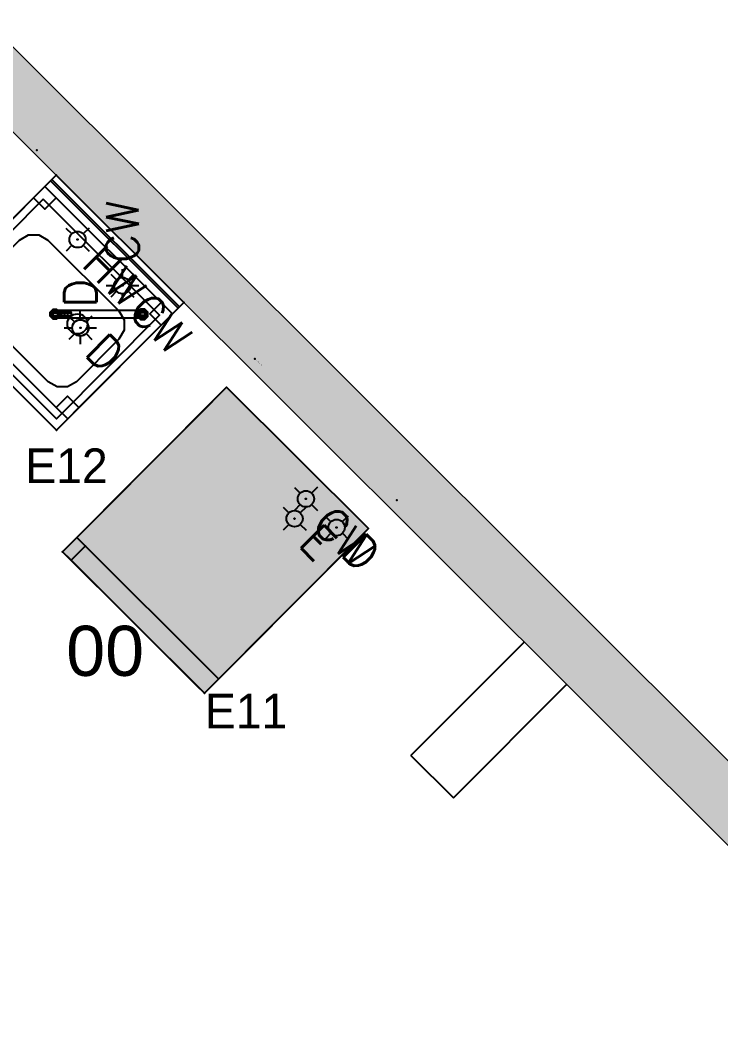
# Model space of a CAD drawing. Header units: millimetres. Extents: x 89237 to 96871, y -22823 to -19192.
# Drawn here: x 95118.3 to 95293.1, y -21821 to -21569 of the extents above; entities that cross this region are included whole.
import ezdxf
from ezdxf.enums import TextEntityAlignment as Align

# ---------------------------------------------------------------- set-up
doc = ezdxf.new("R2010")
doc.units = ezdxf.units.MM
doc.header["$LTSCALE"] = 5
for name, color, linetype in [('200-EquipBlack-3d', 250, 'Continuous'), ('200-EquipBorder-2d', 9, 'Continuous'), ('200-EquipID-2d', 7, 'Continuous'), ('200-EquipInternal-2d', 252, 'Continuous'), ('200-EquipSteel-3d', 9, 'Continuous'), ('250-Cwater-2d', 160, 'Continuous'), ('250-Drain-2D', 140, 'Continuous'), ('250-ele-2d', 20, 'Continuous'), ('250-Hwater-2d', 200, 'Continuous'), ('HG-001 Duvar', 6, 'Continuous')]:
    doc.layers.add(name, color=color, linetype=linetype)
doc.layers.add('200-InsPoint-3D', color=3, linetype='Continuous', plot=False)
doc.layers.add('TEFRIS_022', color=7, linetype='Continuous', lineweight=13, true_color=0xf50000)
doc.styles.add('ARIAL', font='arial.ttf')
doc.styles.add('ROMANS', font='micross.ttf')
doc.styles.add('SIMPLEX', font='simplex')
doc.styles.add('TAKSİM', font='GOTHIC.TTF', dxfattribs={"height": 20})

# ---------------------------------------------------------------- blocks, each defined once
blk = doc.blocks.new('DCON')
at = {"layer": '250-Drain-2D'}
for p, q in [((0, 40.6), (0, 20.3)), ((-40.6, 0), (-20.3, 0)), ((20.3, 0), (40.6, 0)), ((0, -20.3), (0, -40.6))]:
    blk.add_line(p, q, dxfattribs=at)
for radius in [20.3, 1]:
    blk.add_circle((0, 0), radius, dxfattribs=at)
blk.add_point((0, 0), dxfattribs=at)
at = {"layer": '250-Drain-2D', "style": 'SIMPLEX', "flags": 8}
blk.add_attdef('D', (50, -40.6), '', height=81, dxfattribs=at)
blk = doc.blocks.new('HCON')
at = {"layer": '250-Hwater-2d'}
for p, q in [((0, 40.6), (0, 20.3)), ((-40.6, 0), (-20.3, 0)), ((20.3, 0), (40.6, 0)), ((0, -20.3), (0, -40.6))]:
    blk.add_line(p, q, dxfattribs=at)
for radius in [20.3, 1]:
    blk.add_circle((0, 0), radius, dxfattribs=at)
blk.add_point((0, 0), dxfattribs=at)
at = {"layer": '250-Hwater-2d', "style": 'SIMPLEX', "flags": 8}
blk.add_attdef('HW', (50, -40.6), '', height=81, dxfattribs=at)
blk = doc.blocks.new('CCON')
at = {"layer": '250-Cwater-2d'}
for p, q in [((0, 40.6), (0, 20.3)), ((-40.6, 0), (-20.3, 0)), ((20.3, 0), (40.6, 0)), ((0, -20.3), (0, -40.6))]:
    blk.add_line(p, q, dxfattribs=at)
for radius in [20.3, 1]:
    blk.add_circle((0, 0), radius, dxfattribs=at)
blk.add_point((0, 0), dxfattribs=at)
at = {"layer": '250-Cwater-2d', "style": 'SIMPLEX', "flags": 8}
blk.add_attdef('CW', (56.5, -40.6), '', height=81, dxfattribs=at)
blk = doc.blocks.new('HWSW45')
at = {"layer": '200-EquipBorder-2d'}
blk.add_lwpolyline([(0, -450), (450, -450), (450, 0), (0, 0)], close=True, dxfattribs=at)
at = {"layer": '200-EquipInternal-2d'}
blk.add_line((0, -20), (450, -20), dxfattribs=at)
for points in [[(20, -65), (20, -430), (430, -430), (430, -65)], [(408.3, -95.3), (408.3, -87.8), (403.1, -82.6), (395.6, -82.6), (233.9, -244.3), (233.9, -251.7), (239.2, -257), (246.6, -257)], [(100, -379), (75, -372.3), (56.7, -354), (50, -329), (50, -179), (56.7, -154), (75, -135.7), (100, -129), (350, -129), (375, -135.7), (393.3, -154), (400, -179), (400, -329), (393.3, -354), (375, -372.3), (350, -379)]]:
    blk.add_lwpolyline(points, close=True, dxfattribs=at)
blk.add_circle((300, -225), 25, dxfattribs=at)
at = {"layer": '200-EquipSteel-3d'}
blk.add_line((0, -450, 810), (450, -450, 810), dxfattribs=at)
for points, elevation in [([(20, -65), (20, -430), (430, -430), (430, -65)], 830), ([(100, -379), (75, -372.3), (56.7, -354), (50, -329), (50, -179), (56.7, -154), (75, -135.7), (100, -129), (350, -129), (375, -135.7), (393.3, -154), (400, -179), (400, -329), (393.3, -354), (375, -372.3), (350, -379)], 600)]:
    blk.add_lwpolyline(points, close=True, dxfattribs=dict(at, elevation=elevation))
at = {"layer": '200-EquipSteel-3d', "extrusion": (-0.612372, -0.612372, 0.5), "elevation": 284.7}
blk.add_lwpolyline([(338.1, 908), (338.1, 900.6), (343.4, 895.3), (350.9, 895.3), (356.1, 900.6), (356.1, 908), (350.9, 913.3), (343.4, 913.3)], close=True, dxfattribs=at)
at = {"layer": '200-EquipSteel-3d'}
for points in [[(0, -15, 850), (0, -450, 850), (0, -450, 810), (0, 0, 810)], [(450, -15, 850), (450, -450, 850), (450, -450, 810), (450, 0, 810)]]:
    blk.add_polyline3d(points, dxfattribs=at)
at = {"layer": '200-EquipSteel-3d', "invisible_edges": 15}
for points in [[(0, 0, 810), (0, -450, 810), (0, -450, 850), (0, 0, 850)], [(0, 0, 850), (0, 0, 900), (0, -15, 900), (0, -15, 850)], [(450, 0, 810), (450, -450, 810), (450, -450, 850), (450, 0, 850)], [(450, 0, 850), (450, 0, 900), (450, -15, 900), (450, -15, 850)], [(0, -450, 850), (20, -430, 850), (20, -65, 850), (0, -15, 850)], [(20, -65, 850), (0, -15, 850), (450, -15, 850), (430, -65, 850)], [(450, -15, 850), (430, -65, 850), (430, -430, 850), (450, -450, 850)], [(20, -430, 830), (50, -379, 830), (50, -129, 830), (20, -65, 830)], [(50, -129, 830), (20, -65, 830), (430, -65, 830), (400, -129, 830)], [(430, -65, 830), (400, -129, 830), (400, -379, 830), (430, -430, 830)], [(50, -129, 600), (50, -379, 600), (400, -379, 600), (400, -129, 600)], [(50, -129, 830), (100, -129, 830), (75, -135.7, 830), (56.7, -154, 830)], [(50, -129, 830), (56.7, -154, 830), (50, -179, 830)], [(400, -129, 830), (350, -129, 830), (375, -135.7, 830), (393.3, -154, 830)], [(400, -129, 830), (393.3, -154, 830), (400, -179, 830)], [(50, -379, 830), (56.7, -354, 830), (50, -329, 830)], [(400, -379, 830), (393.3, -354, 830), (400, -329, 830)], [(50, -379, 830), (100, -379, 830), (75, -372.3, 830), (56.7, -354, 830)], [(400, -379, 830), (350, -379, 830), (375, -372.3, 830), (393.3, -354, 830)], [(400, -379, 830), (430, -430, 830), (20, -430, 830), (50, -379, 830)], [(430, -430, 850), (450, -450, 850), (0, -450, 850), (20, -430, 850)]]:
    blk.add_3dface(points, dxfattribs=at)
at = {"layer": '200-EquipSteel-3d'}
for points in [[(0, -15, 900), (450, -15, 900), (450, 0, 900), (0, 0, 900)], [(450, 0, 900), (0, 0, 900), (0, 0, 810), (450, 0, 810)], [(0, -15, 850), (450, -15, 850), (450, -15, 900), (0, -15, 900)], [(410, -40, 810), (410, -40, 450), (40, -40, 450), (40, -40, 810)], [(0, -370, 450), (0, -370, 810), (0, -80, 810), (0, -80, 450)], [(388.4, -89.8, 914.8), (383.2, -95, 922.2), (385.8, -92.4, 928.7), (393, -85.2, 918.6)], [(388.9, -96.7, 912.2), (385, -100.6, 917.7), (383.2, -95, 922.2), (388.4, -89.8, 914.8)], [(394.2, -102, 912.2), (390.3, -105.9, 917.7), (385, -100.6, 917.7), (388.9, -96.7, 912.2)], [(392.9, -79.9, 850), (385.3, -87.5, 850), (388.1, -89.9, 889.9), (395.7, -82.3, 889.9)], [(385.3, -87.5, 850), (385.4, -98.2, 850), (389.1, -94.5, 889.9), (388.1, -89.9, 889.9)], [(385.4, -98.2, 850), (393, -105.8, 850), (396.7, -102.1, 889.9), (389.1, -94.5, 889.9)], [(393, -85.2, 918.6), (399.9, -85.7, 921.2), (391.4, -94.2, 933.3), (385.8, -92.4, 928.7)], [(390.3, -87.8, 904.7), (388.4, -89.8, 914.8), (393, -85.2, 918.6), (395.6, -82.6, 904.7)], [(390.3, -95.3, 904.7), (388.9, -96.7, 912.2), (388.4, -89.8, 914.8), (390.3, -87.8, 904.7)], [(395.6, -100.6, 904.7), (394.2, -102, 912.2), (388.9, -96.7, 912.2), (390.3, -95.3, 904.7)], [(395.5, -82.7, 853.4), (390.2, -88, 853.4), (390.3, -87.8, 904.7), (395.6, -82.6, 904.7)], [(390.2, -88, 853.4), (390.3, -95.4, 850.1), (390.3, -95.3, 904.7), (390.3, -87.8, 904.7)], [(390.3, -95.4, 850.1), (395.5, -100.6, 850.1), (395.6, -100.6, 904.7), (390.3, -95.3, 904.7)], [(399.9, -85.7, 921.2), (405.2, -91, 921.2), (396.7, -99.5, 933.3), (391.4, -94.2, 933.3)], [(403.3, -80.2, 850.9), (392.9, -79.9, 850), (395.7, -82.3, 889.9), (402.7, -82.5, 889.9)], [(395.6, -82.6, 904.7), (403.1, -82.6, 904.7), (399.9, -85.7, 921.2), (393, -85.2, 918.6)], [(395.6, -100.6, 904.7), (403.1, -100.6, 904.7), (401.1, -102.5, 914.8), (394.2, -102, 912.2)], [(402.7, -82.9, 850.7), (395.5, -82.7, 853.4), (395.6, -82.6, 904.7), (403.1, -82.6, 904.7)], [(395.5, -100.6, 850.1), (402.9, -100.7, 853.4), (403.1, -100.6, 904.7), (395.6, -100.6, 904.7)], [(401.1, -102.5, 914.8), (405.7, -97.9, 918.6), (398.5, -105.1, 928.7), (395.9, -107.7, 922.2)], [(405.2, -91, 921.2), (405.7, -97.9, 918.6), (398.5, -105.1, 928.7), (396.7, -99.5, 933.3)], [(403.1, -82.6, 904.7), (408.3, -87.8, 904.7), (405.2, -91, 921.2), (399.9, -85.7, 921.2)], [(403.7, -105.9, 850), (411.2, -98.3, 850), (408.5, -95.1, 890), (400.9, -102.7, 890)], [(403.1, -100.6, 904.7), (408.3, -95.3, 904.7), (405.7, -97.9, 918.6), (401.1, -102.5, 914.8)], [(410.9, -87.8, 850.9), (403.3, -80.2, 850.9), (402.7, -82.5, 889.9), (408.4, -88.2, 889.9)], [(408, -88.2, 850.7), (402.7, -82.9, 850.7), (403.1, -82.6, 904.7), (408.3, -87.8, 904.7)], [(402.9, -100.7, 853.4), (408.2, -95.4, 853.4), (408.3, -95.3, 904.7), (403.1, -100.6, 904.7)], [(408.3, -87.8, 904.7), (408.3, -95.3, 904.7), (405.7, -97.9, 918.6), (405.2, -91, 921.2)], [(408.2, -95.4, 853.4), (408, -88.2, 850.7), (408.3, -87.8, 904.7), (408.3, -95.3, 904.7)], [(411.2, -98.3, 850), (410.9, -87.8, 850.9), (408.4, -88.2, 889.9), (408.5, -95.1, 890)], [(450, -370, 450), (450, -80, 450), (450, -80, 810), (450, -370, 810)], [(394.2, -102, 912.2), (401.1, -102.5, 914.8), (395.9, -107.7, 922.2), (390.3, -105.9, 917.7)], [(393, -105.8, 850), (403.7, -105.9, 850), (400.9, -102.7, 890), (396.7, -102.1, 889.9)], [(246.4, -231.8, 1022.2), (243.7, -234.5, 1028.7), (253.5, -224.7, 1032.4), (253.5, -224.7, 1025)], [(245.6, -240.1, 1033.3), (243.7, -234.5, 1028.7), (253.5, -224.7, 1032.4), (257.3, -228.4, 1037.7)], [(252, -233.7, 1017.7), (246.4, -231.8, 1022.2), (253.5, -224.7, 1025), (257.3, -228.4, 1019.7)], [(257.3, -228.4, 1037.7), (253.5, -224.7, 1032.4), (263.3, -214.9, 1028.7), (268.9, -216.7, 1033.3)], [(253.5, -224.7, 1025), (253.5, -224.7, 1032.4), (263.3, -214.9, 1028.7), (260.7, -217.5, 1022.2)], [(257.3, -228.4, 1019.7), (253.5, -224.7, 1025), (260.7, -217.5, 1022.2), (262.6, -223.1, 1017.7)], [(262.5, -233.7, 1037.7), (257.3, -228.4, 1037.7), (268.9, -216.7, 1033.3), (274.2, -222, 1033.3)], [(257.3, -228.4, 1019.7), (262.6, -223.1, 1017.7), (267.8, -228.4, 1017.7), (262.5, -233.7, 1019.7)], [(266.3, -237.4, 1032.4), (262.5, -233.7, 1037.7), (274.2, -222, 1033.3), (276.1, -227.6, 1028.7)], [(238.1, -236.3, 948.4), (231.2, -243.1, 948.4), (231.2, -243.1, 959.8), (238.1, -236.3, 959.8)], [(239.2, -239, 965.5), (238.1, -236.3, 959.8), (231.2, -243.1, 959.8), (233.9, -244.3, 965.5)], [(238.1, -236.3, 948.4), (239.2, -239, 944), (233.9, -244.3, 944), (231.2, -243.1, 948.4)], [(231.2, -243.1, 948.4), (231.2, -252.8, 948.4), (231.2, -252.8, 959.8), (231.2, -243.1, 959.8)], [(233.9, -244.3, 965.5), (231.2, -243.1, 959.8), (231.2, -252.8, 959.8), (233.9, -251.7, 965.5)], [(231.2, -243.1, 948.4), (233.9, -244.3, 944), (233.9, -251.7, 944), (231.2, -252.8, 948.4)], [(233.9, -251.7, 965.5), (231.2, -252.8, 959.8), (238.1, -259.7, 959.8), (239.2, -257, 965.5)], [(231.2, -252.8, 948.4), (233.9, -251.7, 944), (239.2, -257, 944), (238.1, -259.7, 948.4)], [(239.2, -239, 1004.7), (233.9, -244.3, 1004.7), (236.5, -241.6, 1018.6), (241.1, -237.1, 1014.8)], [(239.2, -239, 965.5), (233.9, -244.3, 965.5), (233.9, -244.3, 1004.7), (239.2, -239, 1004.7)], [(233.9, -251.7, 1004.7), (233.9, -244.3, 1004.7), (236.5, -241.6, 1018.6), (237, -248.6, 1021.2)], [(233.9, -244.3, 965.5), (233.9, -251.7, 965.5), (233.9, -251.7, 1004.7), (233.9, -244.3, 1004.7)], [(239.2, -257, 1004.7), (233.9, -251.7, 1004.7), (237, -248.6, 1021.2), (242.3, -253.9, 1021.2)], [(233.9, -251.7, 965.5), (239.2, -257, 965.5), (239.2, -257, 1004.7), (233.9, -251.7, 1004.7)], [(241.1, -237.1, 1014.8), (236.5, -241.6, 1018.6), (243.7, -234.5, 1028.7), (246.4, -231.8, 1022.2)], [(237, -248.6, 1021.2), (236.5, -241.6, 1018.6), (243.7, -234.5, 1028.7), (245.6, -240.1, 1033.3)], [(242.3, -253.9, 1021.2), (237, -248.6, 1021.2), (245.6, -240.1, 1033.3), (250.9, -245.3, 1033.3)], [(247.8, -236.3, 948.4), (238.1, -236.3, 948.4), (238.1, -236.3, 959.8), (247.8, -236.3, 959.8)], [(246.6, -239, 965.5), (247.8, -236.3, 959.8), (238.1, -236.3, 959.8), (239.2, -239, 965.5)], [(247.8, -236.3, 948.4), (246.6, -239, 944), (239.2, -239, 944), (238.1, -236.3, 948.4)], [(246.6, -239, 1004.7), (239.2, -239, 1004.7), (241.1, -237.1, 1014.8), (248.1, -237.6, 1012.2)], [(246.6, -239, 965.5), (239.2, -239, 965.5), (239.2, -239, 1004.7), (246.6, -239, 1004.7)], [(248.1, -237.6, 1012.2), (241.1, -237.1, 1014.8), (246.4, -231.8, 1022.2), (252, -233.7, 1017.7)], [(249.3, -254.4, 1018.6), (242.3, -253.9, 1021.2), (250.9, -245.3, 1033.3), (256.5, -247.2, 1028.7)], [(250.9, -245.3, 1033.3), (245.6, -240.1, 1033.3), (257.3, -228.4, 1037.7), (262.5, -233.7, 1037.7)], [(251.9, -244.3, 965.5), (254.6, -243.1, 959.8), (247.8, -236.3, 959.8), (246.6, -239, 965.5)], [(254.6, -243.1, 948.4), (251.9, -244.3, 944), (246.6, -239, 944), (247.8, -236.3, 948.4)], [(246.6, -239, 1004.7), (248.1, -237.6, 1012.2), (253.3, -242.8, 1012.2), (251.9, -244.3, 1004.7)], [(251.9, -244.3, 965.5), (246.6, -239, 965.5), (246.6, -239, 1004.7), (251.9, -244.3, 1004.7)], [(251.9, -251.7, 1004.7), (253.8, -249.8, 1014.8), (249.3, -254.4, 1018.6), (246.6, -257, 1004.7)], [(246.6, -257, 965.5), (251.9, -251.7, 965.5), (251.9, -251.7, 1004.7), (246.6, -257, 1004.7)], [(246.6, -257, 965.5), (247.8, -259.7, 959.8), (254.6, -252.8, 959.8), (251.9, -251.7, 965.5)], [(247.8, -259.7, 948.4), (246.6, -257, 944), (251.9, -251.7, 944), (254.6, -252.8, 948.4)], [(254.6, -243.1, 948.4), (247.8, -236.3, 948.4), (247.8, -236.3, 959.8), (254.6, -243.1, 959.8)], [(248.1, -237.6, 1012.2), (252, -233.7, 1017.7), (257.2, -239, 1017.7), (253.3, -242.8, 1012.2)], [(253.8, -249.8, 1014.8), (259.1, -244.6, 1022.2), (256.5, -247.2, 1028.7), (249.3, -254.4, 1018.6)], [(256.5, -247.2, 1028.7), (250.9, -245.3, 1033.3), (262.5, -233.7, 1037.7), (266.3, -237.4, 1032.4)], [(251.9, -244.3, 1004.7), (253.3, -242.8, 1012.2), (253.8, -249.8, 1014.8), (251.9, -251.7, 1004.7)], [(251.9, -251.7, 965.5), (254.6, -252.8, 959.8), (254.6, -243.1, 959.8), (251.9, -244.3, 965.5)], [(254.6, -252.8, 948.4), (251.9, -251.7, 944), (251.9, -244.3, 944), (254.6, -243.1, 948.4)], [(251.9, -251.7, 965.5), (251.9, -244.3, 965.5), (251.9, -244.3, 1004.7), (251.9, -251.7, 1004.7)], [(252, -233.7, 1017.7), (257.3, -228.4, 1019.7), (262.5, -233.7, 1019.7), (257.2, -239, 1017.7)], [(253.3, -242.8, 1012.2), (257.2, -239, 1017.7), (259.1, -244.6, 1022.2), (253.8, -249.8, 1014.8)], [(254.6, -252.8, 948.4), (254.6, -243.1, 948.4), (254.6, -243.1, 959.8), (254.6, -252.8, 959.8)], [(259.1, -244.6, 1022.2), (266.3, -237.4, 1025), (266.3, -237.4, 1032.4), (256.5, -247.2, 1028.7)], [(257.2, -239, 1017.7), (262.5, -233.7, 1019.7), (266.3, -237.4, 1025), (259.1, -244.6, 1022.2)], [(262.5, -233.7, 1019.7), (267.8, -228.4, 1017.7), (273.4, -230.2, 1022.2), (266.3, -237.4, 1025)], [(266.3, -237.4, 1025), (273.4, -230.2, 1022.2), (276.1, -227.6, 1028.7), (266.3, -237.4, 1032.4)], [(231.2, -252.8, 948.4), (238.1, -259.7, 948.4), (238.1, -259.7, 959.8), (231.2, -252.8, 959.8)], [(239.2, -257, 965.5), (238.1, -259.7, 959.8), (247.8, -259.7, 959.8), (246.6, -257, 965.5)], [(238.1, -259.7, 948.4), (239.2, -257, 944), (246.6, -257, 944), (247.8, -259.7, 948.4)], [(238.1, -259.7, 948.4), (247.8, -259.7, 948.4), (247.8, -259.7, 959.8), (238.1, -259.7, 959.8)], [(246.6, -257, 1004.7), (239.2, -257, 1004.7), (242.3, -253.9, 1021.2), (249.3, -254.4, 1018.6)], [(239.2, -257, 965.5), (246.6, -257, 965.5), (246.6, -257, 1004.7), (239.2, -257, 1004.7)], [(247.8, -259.7, 948.4), (254.6, -252.8, 948.4), (254.6, -252.8, 959.8), (247.8, -259.7, 959.8)], [(40, -410, 630), (410, -410, 630), (410, -410, 810), (40, -410, 810)], [(40, -410, 450), (410, -410, 450), (410, -410, 629), (40, -410, 629)]]:
    blk.add_3dface(points, dxfattribs=at)
at = {"layer": '200-InsPoint-3D'}
for p in [(0, 0), (450, 0), (0, -450), (450, -450)]:
    blk.add_point(p, dxfattribs=at)
at = {"layer": '250-Cwater-2d'}
blk.add_blockref('CCON', (311.6, -78.3), dxfattribs=at).add_auto_attribs({'CW': 'CW'})
at = {"layer": '250-Drain-2D'}
blk.add_blockref('DCON', (312.2, -226.8), dxfattribs=at).add_auto_attribs({'D': 'D'})
at = {"layer": '250-Hwater-2d'}
blk.add_blockref('HCON', (151.4, -75.9), dxfattribs=at).add_auto_attribs({'HW': 'HW'})
at = {"layer": '200-InsPoint-3D'}
blk.add_attdef('DISTANG', (0, 0), '', height=1, dxfattribs=at)
at = {"layer": '200-EquipSteel-3d'}
mesh = blk.add_polymesh((6, 3), dxfattribs=at)
for k, corner in enumerate([(40, -80, 810), (40, -80, 450), (40, -80, 450), (0, -80, 810), (0, -80, 450), (0, -80, 450), (0, -40, 810), (0, -40, 450), (0, -80, 450), (40, -40, 810), (40, -40, 450), (40, -80, 450), (40, -40, 810), (40, -40, 810), (40, -80, 810), (0, -40, 810), (0, -40, 810), (0, -80, 810)]):
    mesh.set_mesh_vertex(divmod(k, 3), corner)
mesh = blk.add_polymesh((6, 3), dxfattribs=at)
for k, corner in enumerate([(450, -80, 810), (450, -80, 450), (450, -80, 450), (410, -80, 810), (410, -80, 450), (410, -80, 450), (410, -40, 810), (410, -40, 450), (410, -80, 450), (450, -40, 810), (450, -40, 450), (450, -80, 450), (450, -40, 810), (450, -40, 810), (450, -80, 810), (410, -40, 810), (410, -40, 810), (410, -80, 810)]):
    mesh.set_mesh_vertex(divmod(k, 3), corner)
mesh = blk.add_polymesh((6, 3), dxfattribs=at)
for k, corner in enumerate([(40, -410, 810), (40, -410, 450), (40, -410, 450), (0, -410, 810), (0, -410, 450), (0, -410, 450), (0, -370, 810), (0, -370, 450), (0, -410, 450), (40, -370, 810), (40, -370, 450), (40, -410, 450), (40, -370, 810), (40, -370, 810), (40, -410, 810), (0, -370, 810), (0, -370, 810), (0, -410, 810)]):
    mesh.set_mesh_vertex(divmod(k, 3), corner)
mesh = blk.add_polymesh((6, 3), dxfattribs=at)
for k, corner in enumerate([(450, -410, 810), (450, -410, 450), (450, -410, 450), (410, -410, 810), (410, -410, 450), (410, -410, 450), (410, -370, 810), (410, -370, 450), (410, -410, 450), (450, -370, 810), (450, -370, 450), (450, -410, 450), (450, -370, 810), (450, -370, 810), (450, -410, 810), (410, -370, 810), (410, -370, 810), (410, -410, 810)]):
    mesh.set_mesh_vertex(divmod(k, 3), corner)
blk = doc.blocks.new('SL50')
at = {"layer": '200-InsPoint-3D'}
blk.add_point((544, 0), dxfattribs=at)
blk = doc.blocks.new('ECON')
at = {"layer": '250-ele-2d'}
for p, q in [((0, 40.6), (0, 20.3)), ((-40.6, 0), (-20.3, 0)), ((20.3, 0), (40.6, 0)), ((0, -20.3), (0, -40.6))]:
    blk.add_line(p, q, dxfattribs=at)
for radius in [20.3, 1]:
    blk.add_circle((0, 0), radius, dxfattribs=at)
blk.add_point((0, 0), dxfattribs=at)
at = {"layer": '250-ele-2d', "style": 'SIMPLEX', "flags": 8}
blk.add_attdef('E', (50, -40.6), '', height=81, dxfattribs=at)
blk = doc.blocks.new('FGC42A')
at = {"layer": '200-EquipBlack-3d'}
for points in [[(0, -100, 260), (500, -100, 260), (500, -100), (0, -100)], [(30, -680, 390), (470, -680, 390), (470, -680, 660), (30, -680, 660)]]:
    blk.add_3dface(points, dxfattribs=at)
at = {"layer": '200-EquipBorder-2d'}
blk.add_lwpolyline([(0, -680), (500, -680), (500, -100), (0, -100)], close=True, dxfattribs=at)
at = {"layer": '200-EquipInternal-2d'}
blk.add_line((500, -630), (0, -630), dxfattribs=at)
at = {"layer": '200-EquipSteel-3d', "extrusion": (1, 1.83691e-16, 3.37424e-32), "elevation": 30}
blk.add_lwpolyline([(-680, 390), (-629, 390), (-629, 320), (-680, 352)], dxfattribs=at)
at = {"layer": '200-EquipSteel-3d'}
blk.add_solid([(0, -680, 660), (0, -100, 660), (500, -680, 660), (500, -100, 660)], dxfattribs=at)
at = {"layer": '200-EquipSteel-3d', "extrusion": (-1.29408e-31, -1, 1.83691e-16)}
for points in [[(51.8, 243.7, 679), (51.8, 233.7, 679), (96.8, 243.7, 679), (96.8, 233.7, 679)], [(51.8, 103.7, 679), (51.8, 93.7, 679), (96.8, 103.7, 679), (96.8, 93.7, 679)], [(51.8, 43.7, 679), (51.8, 33.7, 679), (96.8, 43.7, 679), (96.8, 33.7, 679)], [(51.8, 63.7, 679), (51.8, 53.7, 679), (96.8, 63.7, 679), (96.8, 53.7, 679)], [(51.8, 83.7, 679), (51.8, 73.7, 679), (96.8, 83.7, 679), (96.8, 73.7, 679)], [(51.8, 143.7, 679), (51.8, 133.7, 679), (96.8, 143.7, 679), (96.8, 133.7, 679)], [(51.8, 123.7, 679), (51.8, 113.7, 679), (96.8, 123.7, 679), (96.8, 113.7, 679)], [(51.8, 163.7, 679), (51.8, 153.7, 679), (96.8, 163.7, 679), (96.8, 153.7, 679)], [(51.8, 203.7, 679), (51.8, 193.7, 679), (96.8, 203.7, 679), (96.8, 193.7, 679)], [(51.8, 183.7, 679), (51.8, 173.7, 679), (96.8, 183.7, 679), (96.8, 173.7, 679)], [(51.8, 223.7, 679), (51.8, 213.7, 679), (96.8, 223.7, 679), (96.8, 213.7, 679)], [(111.5, 243.7, 679), (111.5, 233.7, 679), (156.5, 243.7, 679), (156.5, 233.7, 679)], [(111.5, 103.7, 679), (111.5, 93.7, 679), (156.5, 103.7, 679), (156.5, 93.7, 679)], [(111.5, 43.7, 679), (111.5, 33.7, 679), (156.5, 43.7, 679), (156.5, 33.7, 679)], [(111.5, 63.7, 679), (111.5, 53.7, 679), (156.5, 63.7, 679), (156.5, 53.7, 679)], [(111.5, 83.7, 679), (111.5, 73.7, 679), (156.5, 83.7, 679), (156.5, 73.7, 679)], [(111.5, 143.7, 679), (111.5, 133.7, 679), (156.5, 143.7, 679), (156.5, 133.7, 679)], [(111.5, 123.7, 679), (111.5, 113.7, 679), (156.5, 123.7, 679), (156.5, 113.7, 679)], [(111.5, 163.7, 679), (111.5, 153.7, 679), (156.5, 163.7, 679), (156.5, 153.7, 679)], [(111.5, 203.7, 679), (111.5, 193.7, 679), (156.5, 203.7, 679), (156.5, 193.7, 679)], [(111.5, 183.7, 679), (111.5, 173.7, 679), (156.5, 183.7, 679), (156.5, 173.7, 679)], [(111.5, 223.7, 679), (111.5, 213.7, 679), (156.5, 223.7, 679), (156.5, 213.7, 679)], [(172.8, 83.7, 679), (172.8, 73.7, 679), (217.8, 83.7, 679), (217.8, 73.7, 679)], [(172.8, 103.7, 679), (172.8, 93.7, 679), (217.8, 103.7, 679), (217.8, 93.7, 679)], [(172.8, 63.7, 679), (172.8, 53.7, 679), (217.8, 63.7, 679), (217.8, 53.7, 679)], [(172.8, 43.7, 679), (172.8, 33.7, 679), (217.8, 43.7, 679), (217.8, 33.7, 679)], [(172.8, 223.7, 679), (172.8, 213.7, 679), (217.8, 223.7, 679), (217.8, 213.7, 679)], [(172.8, 243.7, 679), (172.8, 233.7, 679), (217.8, 243.7, 679), (217.8, 233.7, 679)], [(172.8, 183.7, 679), (172.8, 173.7, 679), (217.8, 183.7, 679), (217.8, 173.7, 679)], [(172.8, 203.7, 679), (172.8, 193.7, 679), (217.8, 203.7, 679), (217.8, 193.7, 679)], [(172.8, 143.7, 679), (172.8, 133.7, 679), (217.8, 143.7, 679), (217.8, 133.7, 679)], [(172.8, 123.7, 679), (172.8, 113.7, 679), (217.8, 123.7, 679), (217.8, 113.7, 679)], [(172.8, 163.7, 679), (172.8, 153.7, 679), (217.8, 163.7, 679), (217.8, 153.7, 679)], [(232.4, 83.7, 679), (232.4, 73.7, 679), (277.4, 83.7, 679), (277.4, 73.7, 679)], [(232.4, 103.7, 679), (232.4, 93.7, 679), (277.4, 103.7, 679), (277.4, 93.7, 679)], [(232.4, 63.7, 679), (232.4, 53.7, 679), (277.4, 63.7, 679), (277.4, 53.7, 679)], [(232.4, 183.7, 679), (232.4, 173.7, 679), (277.4, 183.7, 679), (277.4, 173.7, 679)], [(232.4, 203.7, 679), (232.4, 193.7, 679), (277.4, 203.7, 679), (277.4, 193.7, 679)], [(232.4, 143.7, 679), (232.4, 133.7, 679), (277.4, 143.7, 679), (277.4, 133.7, 679)], [(232.4, 123.7, 679), (232.4, 113.7, 679), (277.4, 123.7, 679), (277.4, 113.7, 679)], [(232.4, 163.7, 679), (232.4, 153.7, 679), (277.4, 163.7, 679), (277.4, 153.7, 679)], [(232.4, 223.7, 679), (232.4, 213.7, 679), (277.4, 223.7, 679), (277.4, 213.7, 679)], [(232.4, 243.7, 679), (232.4, 233.7, 679), (277.4, 243.7, 679), (277.4, 233.7, 679)], [(232.4, 43.7, 679), (232.4, 33.7, 679), (277.4, 43.7, 679), (277.4, 33.7, 679)], [(292.1, 123.7, 679), (292.1, 113.7, 679), (337.1, 123.7, 679), (337.1, 113.7, 679)], [(292.1, 43.7, 679), (292.1, 33.7, 679), (337.1, 43.7, 679), (337.1, 33.7, 679)], [(292.1, 63.7, 679), (292.1, 53.7, 679), (337.1, 63.7, 679), (337.1, 53.7, 679)], [(292.1, 103.7, 679), (292.1, 93.7, 679), (337.1, 103.7, 679), (337.1, 93.7, 679)], [(292.1, 83.7, 679), (292.1, 73.7, 679), (337.1, 83.7, 679), (337.1, 73.7, 679)], [(292.1, 163.7, 679), (292.1, 153.7, 679), (337.1, 163.7, 679), (337.1, 153.7, 679)], [(292.1, 143.7, 679), (292.1, 133.7, 679), (337.1, 143.7, 679), (337.1, 133.7, 679)], [(292.1, 203.7, 679), (292.1, 193.7, 679), (337.1, 203.7, 679), (337.1, 193.7, 679)], [(292.1, 183.7, 679), (292.1, 173.7, 679), (337.1, 183.7, 679), (337.1, 173.7, 679)], [(292.1, 243.7, 679), (292.1, 233.7, 679), (337.1, 243.7, 679), (337.1, 233.7, 679)], [(292.1, 223.7, 679), (292.1, 213.7, 679), (337.1, 223.7, 679), (337.1, 213.7, 679)]]:
    blk.add_solid(points, dxfattribs=at)
at = {"layer": '200-EquipSteel-3d'}
for points in [[(0, -100, 260), (500, -100, 260), (500, -100, 660), (0, -100, 660)], [(0, -100), (0, -200), (0, -200, 660), (0, -100, 660)], [(500, -100), (500, -200), (500, -200, 660), (500, -100, 660)], [(0, -680), (0, -200), (0, -200, 660), (0, -680, 660)], [(500, -680), (500, -200), (500, -200, 660), (500, -680, 660)], [(30, -680, 660), (30, -680), (0, -680), (0, -680, 660)], [(30, -680), (470, -680), (470, -680, 352), (30, -680, 352)], [(500, -680, 660), (500, -680), (470, -680), (470, -680, 660)]]:
    blk.add_3dface(points, dxfattribs=at)
at = {"layer": '200-InsPoint-3D'}
for p in [(0, 0), (500, 0), (0, -680), (500, -680)]:
    blk.add_point(p, dxfattribs=at)
at = {"layer": '250-Cwater-2d'}
blk.add_blockref('CCON', (336.9, -157.7), dxfattribs=at).add_auto_attribs({'CW': 'CW'})
at = {"layer": '250-Drain-2D'}
blk.add_blockref('DCON', (441.7, -154.3), dxfattribs=at).add_auto_attribs({'D': 'D'})
at = {"layer": '250-ele-2d'}
blk.add_blockref('ECON', (351.8, -212.7, 0), dxfattribs=at).add_auto_attribs({'E': 'E'})
at = {"layer": '200-InsPoint-3D'}
blk.add_attdef('DISTANG', (0, 0), '', height=1, dxfattribs=at)
blk = doc.blocks.new('attrib')
at = {"layer": '200-EquipID-2d', "style": 'ARIAL'}
blk.add_attdef('POS', text='', height=2.5, dxfattribs=at).set_placement((0, 0, -1), align=Align.MIDDLE)
at = {"layer": '200-EquipID-2d', "style": 'ROMANS', "flags": 1}
for tag, p in [('ZONA', (0, -4.905, -2)), ('EQUIPMENTDATA', (0, -7.89, -2)), ('LONGDESCR', (0, -11.302, -2)), ('EQUIPMENTCONN', (0, -14.714, -2)), ('ACCESSORYDATA', (0, -18.552, -2)), ('ACCESSORYCONN', (0, -21.857, -2))]:
    blk.add_attdef(tag, text='', height=2.5, dxfattribs=at).set_placement(p, align=Align.CENTER)

msp = doc.modelspace()

# ---------------------------------------------------------------- hatches: boundary and pattern name
at = {"true_color": 0xa0a0a0}
msp.add_hatch(color=253, dxfattribs=at).paths.add_polyline_path([(94805.09, -21286.36), (95525.79, -22005.33), (95536.39, -21994.71), (94815.68, -21275.74)])

# ---------------------------------------------------------------- linework, layer by layer
for p, q in [((95244.02, -21724.24), (95244.05, -21724.21)), ((95254.64, -21734.83), (95254.67, -21734.81)), ((95215.79, -21752.54), (95226.41, -21763.13))]:
    msp.add_line(p, q)
at = {"layer": 'HG-001 Duvar'}
for p, q in [((95215.79, -21752.54), (95244.02, -21724.24)), ((95226.41, -21763.13), (95254.64, -21734.83))]:
    msp.add_line(p, q, dxfattribs=at)
at = {"layer": 'TEFRIS_022'}
for p, q in [((95536.39, -21994.71), (94815.68, -21275.74)), ((95525.79, -22005.33), (94805.09, -21286.36))]:
    msp.add_line(p, q, dxfattribs=at)

# ---------------------------------------------------------------- block references
at = {"xscale": 0.09999999999750364, "yscale": 0.1000000000058208, "zscale": 0.1000000000003638, "rotation": 315.1070675619689}
msp.add_blockref('SL50', (95083.84, -21563.09), dxfattribs=at)
for name, p, xscale, yscale, zscale, rotation, values in [('HWSW45', (95127.21, -21607.71), 0.0999999999967252, 0.09999999999126885, 0.09999999999999964, 315.0693485981732, {'DISTANG': '966.8796397997894^I5.086947900901669'}), ('CCON', (95143.79, -21635.26), 0.100000000009536, 0.09999999999126885, 0.09999999999999964, 90.07193616820555, {'CW': 'CW'}), ('CCON', (95143.79, -21635.26), 0.100000000009536, 0.09999999999126885, 0.09999999999999964, 90.07193616820555, {'CW': 'CW'}), ('DCON', (95133.27, -21645.81), 0.100000000009536, 0.09999999999126885, 0.09999999999999964, 90.07193616820555, {'D': 'D'}), ('FGC42A', (95176.85, -21653.53), 0.1000000000018638, 0.09999999999854481, 0.1, 315.0693485952219, {'DISTANG': '914.8223871331527^I4.989187139016680'})]:
    msp.add_blockref(name, p, dxfattribs=dict(xscale=xscale, yscale=yscale, zscale=zscale, rotation=rotation)).add_auto_attribs(values)
at = {"layer": '200-EquipID-2d'}
ref = msp.add_blockref('attrib', (95139.46, -21726.41), dxfattribs=dict(at, xscale=5, yscale=5, zscale=5))
ref.add_attrib('POS', '00', dxfattribs={"color": 7, "height": 12.5, "style": 'ARIAL'}).set_placement((95139.46, -21726.41, -5), align=Align.MIDDLE)

# ---------------------------------------------------------------- texts
at = {"style": 'TAKSİM'}
for s, p in [('E12', (95129.82, -21684.55)), ('E11', (95174.63, -21745.77))]:
    msp.add_text(s, height=8.64, dxfattribs=at).set_placement(p, align=Align.CENTER)

doc.saveas('drawing.dxf')
